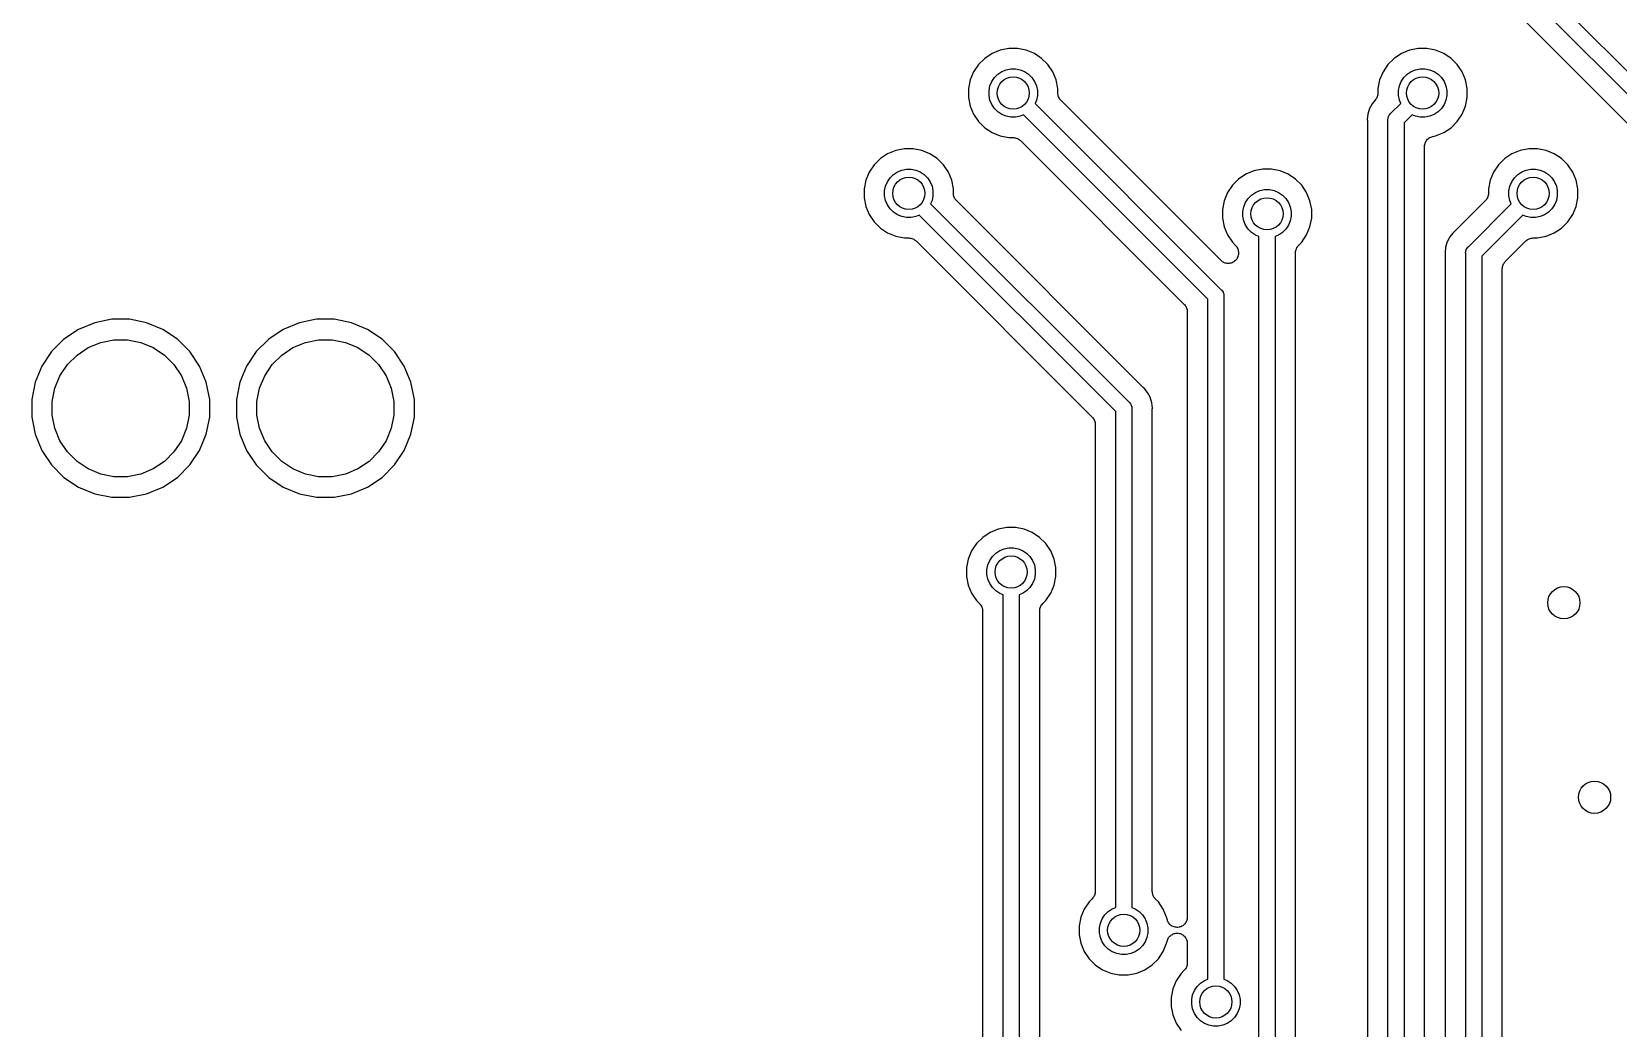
# Model space of a CAD drawing. Extents: x 49 to 143, y -149 to -38.
# Drawn here: x 70.02 to 89.7, y -91.51 to -79.15 of the extents above; entities that cross this region are included whole.
import ezdxf

# ---------------------------------------------------------------- set-up
doc = ezdxf.new("R2010")
doc.units = 0
doc.layers.add('BLACK', color=7, linetype='CONTINUOUS')

msp = doc.modelspace()

# ---------------------------------------------------------------- linework, layer by layer
at = {"layer": 'BLACK', "linetype": 'CONTINUOUS'}
for p, q in [((90.2508, -80.3593), (88.2236, -78.332)), ((88.3392, -78.1648), (90.4181, -80.2437)), ((88.1556, -78.6232), (89.9596, -80.4273)), ((81.8412, -79.4781), (81.7641, -79.5552)), ((81.932, -79.4175), (81.8412, -79.4781)), ((82.0328, -79.3757), (81.932, -79.4175)), ((82.1398, -79.3544), (82.0328, -79.3757)), ((82.249, -79.3544), (82.1398, -79.3544)), ((82.356, -79.3757), (82.249, -79.3544)), ((82.4568, -79.4175), (82.356, -79.3757)), ((82.5476, -79.4781), (82.4568, -79.4175)), ((82.6247, -79.5552), (82.5476, -79.4781)), ((86.9212, -79.4781), (86.8441, -79.5552)), ((87.012, -79.4175), (86.9212, -79.4781)), ((87.1128, -79.3757), (87.012, -79.4175)), ((87.2198, -79.3544), (87.1128, -79.3757)), ((87.329, -79.3544), (87.2198, -79.3544)), ((87.436, -79.3757), (87.329, -79.3544)), ((87.5368, -79.4175), (87.436, -79.3757)), ((87.6276, -79.4781), (87.5368, -79.4175)), ((87.7047, -79.5552), (87.6276, -79.4781)), ((81.7035, -79.646), (81.6617, -79.7468)), ((81.7641, -79.5552), (81.7035, -79.646)), ((81.9285, -79.7663), (81.9614, -79.7172)), ((81.9614, -79.7172), (82.0032, -79.6754)), ((82.0032, -79.6754), (82.0523, -79.6425)), ((82.0523, -79.6425), (82.1069, -79.6199)), ((82.1069, -79.6199), (82.1649, -79.6084)), ((82.1649, -79.6084), (82.2239, -79.6084)), ((82.2239, -79.6084), (82.2819, -79.6199)), ((82.2819, -79.6199), (82.3365, -79.6425)), ((82.3365, -79.6425), (82.3856, -79.6754)), ((82.3856, -79.6754), (82.4274, -79.7172)), ((82.4274, -79.7172), (82.4603, -79.7663)), ((82.6853, -79.646), (82.6247, -79.5552)), ((82.7271, -79.7468), (82.6853, -79.646)), ((86.7835, -79.646), (86.7417, -79.7468)), ((86.8441, -79.5552), (86.7835, -79.646)), ((87.0085, -79.7663), (87.0414, -79.7172)), ((87.0414, -79.7172), (87.0832, -79.6754)), ((87.0832, -79.6754), (87.1323, -79.6425)), ((87.1323, -79.6425), (87.1869, -79.6199)), ((87.1869, -79.6199), (87.2449, -79.6084)), ((87.2449, -79.6084), (87.3039, -79.6084)), ((87.3039, -79.6084), (87.3619, -79.6199)), ((87.3619, -79.6199), (87.4165, -79.6425)), ((87.4165, -79.6425), (87.4656, -79.6754)), ((87.4656, -79.6754), (87.5074, -79.7172)), ((87.5074, -79.7172), (87.5403, -79.7663)), ((87.7653, -79.646), (87.7047, -79.5552)), ((87.8071, -79.7468), (87.7653, -79.646)), ((81.6617, -79.7468), (81.6404, -79.8538)), ((81.6404, -79.8538), (81.6404, -79.963)), ((81.8944, -79.8789), (81.9059, -79.8209)), ((81.8944, -79.9379), (81.8944, -79.8789)), ((81.9059, -79.8209), (81.9285, -79.7663)), ((82.4603, -79.7663), (82.4829, -79.8209)), ((82.4829, -79.8209), (82.4944, -79.8789)), ((82.4944, -79.8789), (82.4944, -79.9379)), ((82.7484, -79.8538), (82.7271, -79.7468)), ((82.7484, -79.9092), (82.7484, -79.8538)), ((82.7495, -79.9208), (82.7484, -79.9092)), ((82.7506, -79.9325), (82.7495, -79.9208)), ((86.7198, -79.9206), (86.7184, -79.9274)), ((86.7204, -79.9096), (86.7198, -79.9151)), ((86.7198, -79.9151), (86.7198, -79.9206)), ((86.7417, -79.7468), (86.7204, -79.8538)), ((86.7204, -79.8538), (86.7204, -79.9078)), ((86.7204, -79.9078), (86.7204, -79.9096)), ((86.9744, -79.8789), (86.9859, -79.8209)), ((86.9744, -79.9379), (86.9744, -79.8789)), ((86.9859, -79.8209), (87.0085, -79.7663)), ((87.5403, -79.7663), (87.5629, -79.8209)), ((87.5629, -79.8209), (87.5744, -79.8789)), ((87.5744, -79.8789), (87.5744, -79.9379)), ((87.8284, -79.8538), (87.8071, -79.7468)), ((87.8284, -79.963), (87.8284, -79.8538)), ((81.6404, -79.963), (81.6617, -80.07)), ((81.6617, -80.07), (81.7035, -80.1708)), ((81.9059, -79.9959), (81.8944, -79.9379)), ((81.9285, -80.0505), (81.9059, -79.9959)), ((81.9614, -80.0996), (81.9285, -80.0505)), ((82.0032, -80.1414), (81.9614, -80.0996)), ((82.4829, -79.9959), (82.4654, -80.038)), ((82.4654, -80.038), (84.7762, -82.3488)), ((82.4944, -79.9379), (82.4829, -79.9959)), ((82.7508, -79.9332), (82.7506, -79.9325)), ((82.7508, -79.9338), (82.7508, -79.9332)), ((82.7542, -79.945), (82.7508, -79.9338)), ((82.7575, -79.9563), (82.7542, -79.945)), ((82.7578, -79.9569), (82.7575, -79.9563)), ((82.758, -79.9576), (82.7578, -79.9569)), ((82.7635, -79.9679), (82.758, -79.9576)), ((82.7689, -79.9783), (82.7635, -79.9679)), ((82.7693, -79.9789), (82.7689, -79.9783)), ((82.7696, -79.9794), (82.7693, -79.9789)), ((82.777, -79.9885), (82.7696, -79.9794)), ((82.7844, -79.9977), (82.777, -79.9885)), ((82.7853, -79.9986), (82.7844, -79.9977)), ((82.7853, -79.9987), (82.7853, -79.9986)), ((82.7856, -79.999), (82.7853, -79.9987)), ((82.7853, -79.9987), (82.7853, -79.9987)), ((84.7732, -81.9866), (82.7856, -79.999)), ((86.6156, -80.1025), (86.5953, -80.1692)), ((86.6484, -80.041), (86.6156, -80.1025)), ((86.6798, -80.0028), (86.6484, -80.041)), ((86.6916, -79.9884), (86.6798, -80.0028)), ((86.6798, -80.0028), (86.6798, -80.0028)), ((86.6946, -79.9838), (86.6916, -79.9884)), ((86.6982, -79.9796), (86.6946, -79.9838)), ((86.7015, -79.9735), (86.6982, -79.9796)), ((86.7054, -79.9678), (86.7015, -79.9735)), ((86.7075, -79.9627), (86.7054, -79.9678)), ((86.7101, -79.9579), (86.7075, -79.9627)), ((86.7122, -79.9513), (86.7101, -79.9579)), ((86.7149, -79.9449), (86.7122, -79.9513)), ((86.716, -79.9395), (86.7149, -79.9449)), ((86.7176, -79.9343), (86.716, -79.9395)), ((86.7184, -79.9274), (86.7176, -79.9343)), ((86.877, -80.1644), (87.0034, -80.038)), ((86.9859, -79.9959), (86.9744, -79.9379)), ((87.0034, -80.038), (86.9859, -79.9959)), ((87.5074, -80.0996), (87.4656, -80.1414)), ((87.5403, -80.0505), (87.5074, -80.0996)), ((87.5629, -79.9959), (87.5403, -80.0505)), ((87.5744, -79.9379), (87.5629, -79.9959)), ((87.7653, -80.1708), (87.8071, -80.07)), ((87.8071, -80.07), (87.8284, -79.963)), ((81.7035, -80.1708), (81.7641, -80.2616)), ((81.7641, -80.2616), (81.8412, -80.3387)), ((82.0523, -80.1743), (82.0032, -80.1414)), ((82.1069, -80.1969), (82.0523, -80.1743)), ((82.1649, -80.2084), (82.1069, -80.1969)), ((82.2239, -80.2084), (82.1649, -80.2084)), ((82.2819, -80.1969), (82.2239, -80.2084)), ((82.324, -80.1794), (82.2819, -80.1969)), ((84.609, -82.4644), (82.324, -80.1794)), ((86.5953, -80.1692), (86.5885, -80.2386)), ((86.5885, -80.2386), (86.5896, -80.2498)), ((86.5896, -80.2498), (86.5897, -80.2516)), ((86.5897, -80.2516), (86.5897, -80.2569)), ((86.5897, -80.2569), (86.5902, -80.2622)), ((86.5902, -80.2622), (86.5902, -93.0661)), ((86.8437, -80.2386), (86.8456, -80.219)), ((86.8442, -80.2435), (86.8437, -80.2386)), ((86.8442, -93.2649), (86.8442, -80.2435)), ((86.8456, -80.219), (86.8514, -80.2002)), ((86.8514, -80.2002), (86.8606, -80.1828)), ((86.8606, -80.1828), (86.8638, -80.1789)), ((86.8638, -80.1789), (86.8731, -80.1676)), ((86.8731, -80.1676), (86.877, -80.1644)), ((87.1448, -80.1794), (87.0442, -80.28)), ((87.0442, -80.28), (87.0442, -93.2649)), ((87.1869, -80.1969), (87.1448, -80.1794)), ((87.2449, -80.2084), (87.1869, -80.1969)), ((87.3039, -80.2084), (87.2449, -80.2084)), ((87.3619, -80.1969), (87.3039, -80.2084)), ((87.4165, -80.1743), (87.3619, -80.1969)), ((87.4656, -80.1414), (87.4165, -80.1743)), ((87.6276, -80.3387), (87.7047, -80.2616)), ((87.7047, -80.2616), (87.7653, -80.1708)), ((81.8412, -80.3387), (81.932, -80.3993)), ((81.932, -80.3993), (82.0328, -80.4411)), ((82.0328, -80.4411), (82.1398, -80.4624)), ((82.1398, -80.4624), (82.1952, -80.4624)), ((82.1952, -80.4624), (82.1956, -80.4624)), ((82.1956, -80.4624), (82.1956, -80.4624)), ((82.1956, -80.4624), (82.1956, -80.4624)), ((82.1956, -80.4624), (82.1969, -80.4624)), ((82.1969, -80.4624), (82.2086, -80.4637)), ((82.2086, -80.4637), (82.2203, -80.4649)), ((82.2203, -80.4649), (82.2209, -80.4651)), ((82.2209, -80.4651), (82.2216, -80.4652)), ((82.2216, -80.4652), (82.2328, -80.4687)), ((82.2328, -80.4687), (82.244, -80.4722)), ((82.244, -80.4722), (82.2446, -80.4725)), ((82.2446, -80.4725), (82.2452, -80.4727)), ((82.2452, -80.4727), (82.2555, -80.4783)), ((82.2555, -80.4783), (82.2658, -80.4839)), ((82.2658, -80.4839), (82.2663, -80.4843)), ((82.2663, -80.4843), (82.2669, -80.4846)), ((82.2669, -80.4846), (82.2759, -80.4921)), ((82.2759, -80.4921), (82.285, -80.4996)), ((82.285, -80.4996), (84.3178, -82.5324)), ((87.3085, -80.5227), (87.3142, -80.5123)), ((87.3142, -80.5123), (87.3198, -80.5018)), ((87.3198, -80.5018), (87.3202, -80.5014)), ((87.3202, -80.5014), (87.3204, -80.501)), ((87.3204, -80.501), (87.328, -80.4919)), ((87.328, -80.4919), (87.3356, -80.4827)), ((87.3356, -80.4827), (87.336, -80.4824)), ((87.336, -80.4824), (87.3363, -80.482)), ((87.3363, -80.482), (87.3456, -80.4745)), ((87.3456, -80.4745), (87.3548, -80.467)), ((87.3548, -80.467), (87.3553, -80.4668)), ((87.3553, -80.4668), (87.3557, -80.4665)), ((87.3557, -80.4665), (87.3662, -80.4609)), ((87.3662, -80.4609), (87.3767, -80.4554)), ((87.3767, -80.4554), (87.3772, -80.4552)), ((87.3772, -80.4552), (87.3776, -80.455)), ((87.3776, -80.455), (87.389, -80.4516)), ((87.389, -80.4516), (87.4004, -80.4482)), ((87.4004, -80.4482), (87.436, -80.4411)), ((87.436, -80.4411), (87.5368, -80.3993)), ((87.5368, -80.3993), (87.6276, -80.3387)), ((80.6366, -80.6621), (80.5458, -80.7227)), ((80.7374, -80.6203), (80.6366, -80.6621)), ((80.8444, -80.599), (80.7374, -80.6203)), ((80.9536, -80.599), (80.8444, -80.599)), ((81.0606, -80.6203), (80.9536, -80.599)), ((81.1614, -80.6621), (81.0606, -80.6203)), ((81.2522, -80.7227), (81.1614, -80.6621)), ((87.2982, -80.571), (87.2995, -80.5592)), ((87.2982, -80.5719), (87.2982, -80.571)), ((87.2982, -80.572), (87.2982, -80.5719)), ((87.2982, -80.5727), (87.2982, -80.572)), ((87.2982, -80.572), (87.2982, -80.572)), ((87.2982, -93.0661), (87.2982, -80.5727)), ((87.2995, -80.5592), (87.3008, -80.5473)), ((87.3008, -80.5473), (87.3009, -80.5468)), ((87.3009, -80.5468), (87.301, -80.5463)), ((87.301, -80.5463), (87.3046, -80.535)), ((87.3046, -80.535), (87.3081, -80.5236)), ((87.3081, -80.5236), (87.3083, -80.5232)), ((87.3083, -80.5232), (87.3085, -80.5227)), ((88.3836, -80.6621), (88.2928, -80.7227)), ((88.4844, -80.6203), (88.3836, -80.6621)), ((88.5914, -80.599), (88.4844, -80.6203)), ((88.7006, -80.599), (88.5914, -80.599)), ((88.8076, -80.6203), (88.7006, -80.599)), ((88.9084, -80.6621), (88.8076, -80.6203)), ((88.9992, -80.7227), (88.9084, -80.6621)), ((80.4081, -80.8906), (80.3663, -80.9914)), ((80.4687, -80.7998), (80.4081, -80.8906)), ((80.5458, -80.7227), (80.4687, -80.7998)), ((80.7078, -80.92), (80.7569, -80.8871)), ((80.7569, -80.8871), (80.8115, -80.8645)), ((80.8115, -80.8645), (80.8695, -80.853)), ((80.8695, -80.853), (80.9285, -80.853)), ((80.9285, -80.853), (80.9865, -80.8645)), ((80.9865, -80.8645), (81.0411, -80.8871)), ((81.0411, -80.8871), (81.0902, -80.92)), ((81.3293, -80.7998), (81.2522, -80.7227)), ((81.3899, -80.8906), (81.3293, -80.7998)), ((81.4317, -80.9914), (81.3899, -80.8906)), ((85.1824, -80.8743), (85.0816, -80.9161)), ((85.2894, -80.853), (85.1824, -80.8743)), ((85.3986, -80.853), (85.2894, -80.853)), ((85.5056, -80.8743), (85.3986, -80.853)), ((85.6064, -80.9161), (85.5056, -80.8743)), ((88.1551, -80.8906), (88.1133, -80.9914)), ((88.2157, -80.7998), (88.1551, -80.8906)), ((88.2928, -80.7227), (88.2157, -80.7998)), ((88.4548, -80.92), (88.5039, -80.8871)), ((88.5039, -80.8871), (88.5585, -80.8645)), ((88.5585, -80.8645), (88.6165, -80.853)), ((88.6165, -80.853), (88.6755, -80.853)), ((88.6755, -80.853), (88.7335, -80.8645)), ((88.7335, -80.8645), (88.7881, -80.8871)), ((88.7881, -80.8871), (88.8372, -80.92)), ((89.0763, -80.7998), (88.9992, -80.7227)), ((89.1369, -80.8906), (89.0763, -80.7998)), ((89.1787, -80.9914), (89.1369, -80.8906)), ((80.3663, -80.9914), (80.345, -81.0984)), ((80.345, -81.0984), (80.345, -81.2076)), ((80.599, -81.1235), (80.6105, -81.0655)), ((80.6105, -81.0655), (80.6331, -81.0109)), ((80.6331, -81.0109), (80.666, -80.9618)), ((80.666, -80.9618), (80.7078, -80.92)), ((81.0902, -80.92), (81.132, -80.9618)), ((81.132, -80.9618), (81.1649, -81.0109)), ((81.1649, -81.0109), (81.1875, -81.0655)), ((81.1875, -81.0655), (81.199, -81.1235)), ((81.453, -81.0984), (81.4317, -80.9914)), ((81.453, -81.1538), (81.453, -81.0984)), ((84.9137, -81.0538), (84.8531, -81.1446)), ((84.9908, -80.9767), (84.9137, -81.0538)), ((85.0816, -80.9161), (84.9908, -80.9767)), ((85.2565, -81.1185), (85.3145, -81.107)), ((85.3145, -81.107), (85.3735, -81.107)), ((85.3735, -81.107), (85.4315, -81.1185)), ((85.6972, -80.9767), (85.6064, -80.9161)), ((85.7743, -81.0538), (85.6972, -80.9767)), ((85.8349, -81.1446), (85.7743, -81.0538)), ((88.1133, -80.9914), (88.092, -81.0984)), ((88.092, -81.0984), (88.092, -81.1538)), ((88.346, -81.1235), (88.3575, -81.0655)), ((88.3575, -81.0655), (88.3801, -81.0109)), ((88.3801, -81.0109), (88.413, -80.9618)), ((88.413, -80.9618), (88.4548, -80.92)), ((88.8372, -80.92), (88.879, -80.9618)), ((88.879, -80.9618), (88.9119, -81.0109)), ((88.9119, -81.0109), (88.9345, -81.0655)), ((88.9345, -81.0655), (88.946, -81.1235)), ((89.2, -81.0984), (89.1787, -80.9914)), ((89.2, -81.2076), (89.2, -81.0984)), ((80.345, -81.2076), (80.3663, -81.3146)), ((80.599, -81.1825), (80.599, -81.1235)), ((80.6105, -81.2405), (80.599, -81.1825)), ((80.6331, -81.2951), (80.6105, -81.2405)), ((80.666, -81.3442), (80.6331, -81.2951)), ((81.1875, -81.2405), (81.17, -81.2826)), ((81.17, -81.2826), (83.6332, -83.7458)), ((81.199, -81.1825), (81.1875, -81.2405)), ((81.199, -81.1235), (81.199, -81.1825)), ((81.4541, -81.1654), (81.453, -81.1538)), ((81.4552, -81.1771), (81.4541, -81.1654)), ((81.4554, -81.1778), (81.4552, -81.1771)), ((81.4554, -81.1784), (81.4554, -81.1778)), ((81.4588, -81.1896), (81.4554, -81.1784)), ((81.4621, -81.2009), (81.4588, -81.1896)), ((81.4624, -81.2015), (81.4621, -81.2009)), ((81.4626, -81.2022), (81.4624, -81.2015)), ((81.4681, -81.2125), (81.4626, -81.2022)), ((81.4735, -81.2229), (81.4681, -81.2125)), ((81.4739, -81.2235), (81.4735, -81.2229)), ((81.4742, -81.224), (81.4739, -81.2235)), ((81.4816, -81.2331), (81.4742, -81.224)), ((81.489, -81.2423), (81.4816, -81.2331)), ((81.4899, -81.2432), (81.489, -81.2423)), ((81.4899, -81.2433), (81.4899, -81.2432)), ((81.4902, -81.2436), (81.4899, -81.2433)), ((81.4899, -81.2433), (81.4899, -81.2433)), ((83.7996, -83.553), (81.4902, -81.2436)), ((84.8113, -81.2454), (84.79, -81.3524)), ((84.8531, -81.1446), (84.8113, -81.2454)), ((85.0555, -81.3195), (85.0781, -81.2649)), ((85.0781, -81.2649), (85.111, -81.2158)), ((85.111, -81.2158), (85.1528, -81.174)), ((85.1528, -81.174), (85.2019, -81.1411)), ((85.2019, -81.1411), (85.2565, -81.1185)), ((85.4315, -81.1185), (85.4861, -81.1411)), ((85.4861, -81.1411), (85.5352, -81.174)), ((85.5352, -81.174), (85.577, -81.2158)), ((85.577, -81.2158), (85.6099, -81.2649)), ((85.6099, -81.2649), (85.6325, -81.3195)), ((85.8767, -81.2454), (85.8349, -81.1446)), ((85.898, -81.3524), (85.8767, -81.2454)), ((88.0548, -81.2436), (87.6756, -81.6228)), ((87.842, -81.8156), (88.375, -81.2826)), ((88.0622, -81.2345), (88.0548, -81.2436)), ((88.0698, -81.2255), (88.0622, -81.2345)), ((88.0701, -81.2249), (88.0698, -81.2255)), ((88.0705, -81.2244), (88.0701, -81.2249)), ((88.0761, -81.2141), (88.0705, -81.2244)), ((88.0817, -81.2038), (88.0761, -81.2141)), ((88.0819, -81.2032), (88.0817, -81.2038)), ((88.0822, -81.2026), (88.0819, -81.2032)), ((88.0857, -81.1914), (88.0822, -81.2026)), ((88.0892, -81.1802), (88.0857, -81.1914)), ((88.0893, -81.1795), (88.0892, -81.1802)), ((88.0895, -81.1789), (88.0893, -81.1795)), ((88.0907, -81.1673), (88.0895, -81.1789)), ((88.092, -81.1555), (88.0907, -81.1673)), ((88.092, -81.1538), (88.092, -81.1542)), ((88.092, -81.1542), (88.092, -81.1542)), ((88.092, -81.1542), (88.092, -81.1542)), ((88.092, -81.1542), (88.092, -81.1555)), ((88.346, -81.1825), (88.346, -81.1235)), ((88.3575, -81.2405), (88.346, -81.1825)), ((88.375, -81.2826), (88.3575, -81.2405)), ((88.9119, -81.2951), (88.879, -81.3442)), ((88.9345, -81.2405), (88.9119, -81.2951)), ((88.946, -81.1825), (88.9345, -81.2405)), ((88.946, -81.1235), (88.946, -81.1825)), ((89.1787, -81.3146), (89.2, -81.2076)), ((80.3663, -81.3146), (80.4081, -81.4154)), ((80.4081, -81.4154), (80.4687, -81.5062)), ((80.7078, -81.386), (80.666, -81.3442)), ((80.7569, -81.4189), (80.7078, -81.386)), ((80.8115, -81.4415), (80.7569, -81.4189)), ((80.8695, -81.453), (80.8115, -81.4415)), ((80.9285, -81.453), (80.8695, -81.453)), ((80.9865, -81.4415), (80.9285, -81.453)), ((81.0286, -81.424), (80.9865, -81.4415)), ((83.466, -83.8614), (81.0286, -81.424)), ((84.79, -81.3524), (84.79, -81.4616)), ((84.79, -81.4616), (84.8113, -81.5686)), ((85.044, -81.3775), (85.0555, -81.3195)), ((85.044, -81.4365), (85.044, -81.3775)), ((85.0555, -81.4945), (85.044, -81.4365)), ((85.0781, -81.5491), (85.0555, -81.4945)), ((85.6325, -81.4945), (85.6099, -81.5491)), ((85.6325, -81.3195), (85.644, -81.3775)), ((85.644, -81.4365), (85.6325, -81.4945)), ((85.644, -81.3775), (85.644, -81.4365)), ((85.8767, -81.5686), (85.898, -81.4616)), ((85.898, -81.4616), (85.898, -81.3524)), ((88.5164, -81.424), (88.0092, -81.9312)), ((88.5585, -81.4415), (88.5164, -81.424)), ((88.6165, -81.453), (88.5585, -81.4415)), ((88.6755, -81.453), (88.6165, -81.453)), ((88.7335, -81.4415), (88.6755, -81.453)), ((88.7881, -81.4189), (88.7335, -81.4415)), ((88.8372, -81.386), (88.7881, -81.4189)), ((88.879, -81.3442), (88.8372, -81.386)), ((89.0763, -81.5062), (89.1369, -81.4154)), ((89.1369, -81.4154), (89.1787, -81.3146)), ((80.4687, -81.5062), (80.5458, -81.5833)), ((80.5458, -81.5833), (80.6366, -81.6439)), ((80.6366, -81.6439), (80.7374, -81.6857)), ((80.7374, -81.6857), (80.8444, -81.707)), ((84.8113, -81.5686), (84.8531, -81.6694)), ((84.8531, -81.6694), (84.9137, -81.7602)), ((85.111, -81.5982), (85.0781, -81.5491)), ((85.1528, -81.64), (85.111, -81.5982)), ((85.2019, -81.6729), (85.1528, -81.64)), ((85.244, -81.6903), (85.2019, -81.6729)), ((85.244, -94.5857), (85.244, -81.6903)), ((85.4861, -81.6729), (85.444, -81.6903)), ((85.444, -81.6903), (85.444, -94.5857)), ((85.5352, -81.64), (85.4861, -81.6729)), ((85.577, -81.5982), (85.5352, -81.64)), ((85.6099, -81.5491), (85.577, -81.5982)), ((85.7743, -81.7602), (85.8349, -81.6694)), ((85.8349, -81.6694), (85.8767, -81.5686)), ((87.6134, -81.6922), (87.5806, -81.7537)), ((87.6505, -81.647), (87.6134, -81.6922)), ((87.6577, -81.6383), (87.6505, -81.647)), ((87.6505, -81.647), (87.6505, -81.647)), ((87.6664, -81.6311), (87.6577, -81.6383)), ((87.6701, -81.6274), (87.6664, -81.6311)), ((87.6743, -81.624), (87.6701, -81.6274)), ((87.6756, -81.6228), (87.6743, -81.624)), ((88.7006, -81.707), (88.8076, -81.6857)), ((88.8076, -81.6857), (88.9084, -81.6439)), ((88.9084, -81.6439), (88.9992, -81.5833)), ((88.9992, -81.5833), (89.0763, -81.5062)), ((80.8444, -81.707), (80.8998, -81.707)), ((80.8998, -81.707), (80.9002, -81.707)), ((80.9002, -81.707), (80.9002, -81.707)), ((80.9002, -81.707), (80.9002, -81.707)), ((80.9002, -81.707), (80.9015, -81.707)), ((80.9015, -81.707), (80.9132, -81.7083)), ((80.9132, -81.7083), (80.9249, -81.7095)), ((80.9249, -81.7095), (80.9255, -81.7097)), ((80.9255, -81.7097), (80.9262, -81.7098)), ((80.9262, -81.7098), (80.9374, -81.7133)), ((80.9374, -81.7133), (80.9486, -81.7168)), ((80.9486, -81.7168), (80.9492, -81.7171)), ((80.9492, -81.7171), (80.9498, -81.7173)), ((80.9498, -81.7173), (80.9601, -81.7229)), ((80.9601, -81.7229), (80.9704, -81.7285)), ((80.9704, -81.7285), (80.9709, -81.7289)), ((80.9709, -81.7289), (80.9715, -81.7292)), ((80.9715, -81.7292), (80.9805, -81.7367)), ((80.9805, -81.7367), (80.9896, -81.7442)), ((80.9896, -81.7442), (83.1748, -83.9294)), ((84.9137, -81.7602), (84.9528, -81.7993)), ((84.9528, -81.7993), (84.9531, -81.7996)), ((84.9531, -81.7996), (84.9531, -81.7996)), ((84.9531, -81.7996), (84.9531, -81.7996)), ((84.9531, -81.7996), (84.954, -81.8005)), ((84.954, -81.8005), (84.9614, -81.8097)), ((84.9614, -81.8097), (84.9688, -81.8188)), ((84.9688, -81.8188), (84.9691, -81.8194)), ((84.9691, -81.8194), (84.9695, -81.8199)), ((84.9695, -81.8199), (84.9749, -81.8303)), ((84.9749, -81.8303), (84.9804, -81.8407)), ((84.9804, -81.8407), (84.9806, -81.8413)), ((84.9806, -81.8413), (84.9809, -81.8419)), ((84.9809, -81.8419), (84.9842, -81.8532)), ((84.9842, -81.8532), (84.9876, -81.8644)), ((84.9876, -81.8644), (84.9876, -81.8651)), ((84.9876, -81.8651), (84.9878, -81.8657)), ((84.9878, -81.8657), (84.9889, -81.8774)), ((84.9889, -81.8774), (84.99, -81.8891)), ((84.99, -81.8891), (84.99, -81.8968)), ((85.698, -81.8873), (85.6993, -81.8756)), ((85.698, -81.8886), (85.698, -81.8873)), ((85.698, -81.8887), (85.698, -81.8886)), ((85.698, -81.8886), (85.698, -81.8886)), ((85.698, -81.8891), (85.698, -81.8887)), ((85.698, -93.4811), (85.698, -81.8891)), ((85.6993, -81.8756), (85.7005, -81.864)), ((85.7005, -81.864), (85.7007, -81.8633)), ((85.7007, -81.8633), (85.7008, -81.8627)), ((85.7008, -81.8627), (85.7043, -81.8515)), ((85.7043, -81.8515), (85.7078, -81.8403)), ((85.7078, -81.8403), (85.7081, -81.8397)), ((85.7081, -81.8397), (85.7083, -81.839)), ((85.7083, -81.839), (85.7139, -81.8287)), ((85.7139, -81.8287), (85.7195, -81.8184)), ((85.7195, -81.8184), (85.7199, -81.8179)), ((85.7199, -81.8179), (85.7202, -81.8173)), ((85.7202, -81.8173), (85.7277, -81.8084)), ((85.7277, -81.8084), (85.7352, -81.7993)), ((85.7352, -81.7993), (85.7743, -81.7602)), ((87.5603, -81.8204), (87.5535, -81.8898)), ((87.5535, -81.8898), (87.5546, -81.901)), ((87.5806, -81.7537), (87.5603, -81.8204)), ((87.8087, -81.8898), (87.8106, -81.8702)), ((87.8092, -81.8947), (87.8087, -81.8898)), ((87.8092, -94.8649), (87.8092, -81.8947)), ((87.8106, -81.8702), (87.8164, -81.8513)), ((87.8164, -81.8513), (87.8257, -81.834)), ((87.8257, -81.834), (87.835, -81.8226)), ((87.835, -81.8226), (87.8381, -81.8187)), ((87.8381, -81.8187), (87.842, -81.8156)), ((88.3004, -81.9992), (88.5554, -81.7442)), ((88.5554, -81.7442), (88.5557, -81.7439)), ((88.5557, -81.7439), (88.5557, -81.7439)), ((88.5557, -81.7439), (88.5558, -81.7439)), ((88.5558, -81.7439), (88.5567, -81.743)), ((88.5567, -81.743), (88.5659, -81.7356)), ((88.5659, -81.7356), (88.575, -81.7282)), ((88.575, -81.7282), (88.5755, -81.7279)), ((88.5755, -81.7279), (88.5761, -81.7275)), ((88.5761, -81.7275), (88.5865, -81.7221)), ((88.5865, -81.7221), (88.5968, -81.7166)), ((88.5968, -81.7166), (88.5975, -81.7164)), ((88.5975, -81.7164), (88.5981, -81.7161)), ((88.5981, -81.7161), (88.6093, -81.7128)), ((88.6093, -81.7128), (88.6206, -81.7094)), ((88.6206, -81.7094), (88.6212, -81.7094)), ((88.6212, -81.7094), (88.6219, -81.7092)), ((88.6219, -81.7092), (88.6335, -81.7081)), ((88.6335, -81.7081), (88.6452, -81.707)), ((88.6452, -81.707), (88.7006, -81.707)), ((84.7826, -81.9943), (84.7732, -81.9866)), ((84.792, -82.0021), (84.7826, -81.9943)), ((84.7922, -82.0022), (84.792, -82.0021)), ((84.7924, -82.0023), (84.7922, -82.0022)), ((84.803, -82.008), (84.7924, -82.0023)), ((84.8138, -82.0138), (84.803, -82.008)), ((84.814, -82.0139), (84.8138, -82.0138)), ((84.8142, -82.014), (84.814, -82.0139)), ((84.8259, -82.0176), (84.8142, -82.014)), ((84.8375, -82.0212), (84.8259, -82.0176)), ((84.8377, -82.0212), (84.8375, -82.0212)), ((84.8379, -82.0213), (84.8377, -82.0212)), ((84.85, -82.0225), (84.8379, -82.0213)), ((84.8621, -82.0238), (84.85, -82.0225)), ((84.8623, -82.0237), (84.8621, -82.0238)), ((84.8626, -82.0238), (84.8623, -82.0237)), ((84.8748, -82.0226), (84.8626, -82.0238)), ((84.8868, -82.0215), (84.8748, -82.0226)), ((84.887, -82.0215), (84.8868, -82.0215)), ((84.8872, -82.0214), (84.887, -82.0215)), ((84.8992, -82.0179), (84.8872, -82.0214)), ((84.9106, -82.0145), (84.8992, -82.0179)), ((84.9108, -82.0144), (84.9106, -82.0145)), ((84.911, -82.0144), (84.9108, -82.0144)), ((84.9219, -82.0086), (84.911, -82.0144)), ((84.9325, -82.003), (84.9219, -82.0086)), ((84.9327, -82.0029), (84.9325, -82.003)), ((84.9329, -82.0028), (84.9327, -82.0029)), ((84.9424, -81.9951), (84.9329, -82.0028)), ((84.9519, -81.9875), (84.9424, -81.9951)), ((84.952, -81.9873), (84.9519, -81.9875)), ((84.9522, -81.9872), (84.952, -81.9873)), ((84.96, -81.9778), (84.9522, -81.9872)), ((84.9678, -81.9685), (84.96, -81.9778)), ((84.9679, -81.9683), (84.9678, -81.9685)), ((84.968, -81.9682), (84.9679, -81.9683)), ((84.9739, -81.9574), (84.968, -81.9682)), ((84.9797, -81.9468), (84.9739, -81.9574)), ((84.9798, -81.9466), (84.9797, -81.9468)), ((84.9799, -81.9464), (84.9798, -81.9466)), ((84.9836, -81.9347), (84.9799, -81.9464)), ((84.9872, -81.9232), (84.9836, -81.9347)), ((84.9873, -81.923), (84.9872, -81.9232)), ((84.9886, -81.9106), (84.9873, -81.9227)), ((84.9873, -81.9227), (84.9873, -81.923)), ((84.99, -81.8985), (84.9886, -81.9106)), ((84.99, -81.8968), (84.99, -81.8981)), ((84.99, -81.8981), (84.99, -81.8981)), ((84.99, -81.8981), (84.99, -81.8981)), ((84.99, -81.8981), (84.99, -81.8985)), ((87.5546, -81.901), (87.5548, -81.9028)), ((87.5548, -81.9028), (87.5547, -81.9081)), ((87.5547, -81.9081), (87.5552, -81.9134)), ((87.5552, -81.9134), (87.5552, -93.0691)), ((88.0092, -81.9312), (88.0092, -94.8649)), ((88.2632, -82.0873), (88.2645, -82.0756)), ((88.2632, -82.0886), (88.2632, -82.0873)), ((88.2632, -82.089), (88.2632, -82.0886)), ((88.2632, -82.0886), (88.2632, -82.0886)), ((88.2632, -82.0886), (88.2632, -82.0886)), ((88.2632, -94.6661), (88.2632, -82.089)), ((88.2645, -82.0756), (88.2657, -82.0639)), ((88.2657, -82.0639), (88.2659, -82.0633)), ((88.2659, -82.0633), (88.266, -82.0626)), ((88.266, -82.0626), (88.2695, -82.0514)), ((88.2695, -82.0514), (88.273, -82.0402)), ((88.273, -82.0402), (88.2733, -82.0396)), ((88.2733, -82.0396), (88.2735, -82.039)), ((88.2735, -82.039), (88.2791, -82.0287)), ((88.2791, -82.0287), (88.2847, -82.0184)), ((88.2847, -82.0184), (88.2851, -82.0179)), ((88.2851, -82.0179), (88.2854, -82.0173)), ((88.2854, -82.0173), (88.2929, -82.0083)), ((88.2929, -82.0083), (88.3004, -81.9992)), ((84.609, -90.9027), (84.609, -82.4644)), ((84.7762, -82.3488), (84.7801, -82.3519)), ((84.7801, -82.3519), (84.7925, -82.3672)), ((84.7925, -82.3672), (84.7999, -82.381)), ((84.7999, -82.381), (84.8018, -82.3845)), ((84.8018, -82.3845), (84.807, -82.4016)), ((84.807, -82.4016), (84.8075, -82.4034)), ((84.8075, -82.4034), (84.809, -82.4181)), ((84.809, -82.4181), (84.809, -82.4181)), ((84.809, -82.4181), (84.8095, -82.423)), ((84.8095, -82.423), (84.809, -82.4279)), ((84.809, -82.4279), (84.809, -90.9027)), ((84.3178, -82.5324), (84.3181, -82.5327)), ((84.3181, -82.5327), (84.3181, -82.5327)), ((84.3181, -82.5327), (84.3181, -82.5328)), ((84.3181, -82.5328), (84.319, -82.5337)), ((84.319, -82.5337), (84.3264, -82.5429)), ((84.3264, -82.5429), (84.3338, -82.552)), ((84.3338, -82.552), (84.3341, -82.5525)), ((84.3341, -82.5525), (84.3345, -82.5531)), ((84.3345, -82.5531), (84.3399, -82.5635)), ((84.3399, -82.5635), (84.3454, -82.5738)), ((84.3454, -82.5738), (84.3456, -82.5745)), ((84.3456, -82.5745), (84.3459, -82.5751)), ((84.3459, -82.5751), (84.3492, -82.5863)), ((84.3492, -82.5863), (84.3526, -82.5976)), ((84.3526, -82.5976), (84.3526, -82.5982)), ((84.3526, -82.5982), (84.3528, -82.5989)), ((84.3528, -82.5989), (84.3538, -82.6105)), ((84.3538, -82.6105), (84.355, -82.6222)), ((84.355, -82.6222), (84.355, -90.1344)), ((70.5971, -82.8416), (70.4162, -82.9625)), ((70.798, -82.7584), (70.5971, -82.8416)), ((71.0113, -82.716), (70.798, -82.7584)), ((71.2287, -82.716), (71.0113, -82.716)), ((71.442, -82.7584), (71.2287, -82.716)), ((71.6429, -82.8416), (71.442, -82.7584)), ((71.8238, -82.9625), (71.6429, -82.8416)), ((73.1371, -82.8416), (72.9562, -82.9625)), ((73.338, -82.7584), (73.1371, -82.8416)), ((73.5513, -82.716), (73.338, -82.7584)), ((73.7687, -82.716), (73.5513, -82.716)), ((73.982, -82.7584), (73.7687, -82.716)), ((74.1829, -82.8416), (73.982, -82.7584)), ((74.3638, -82.9625), (74.1829, -82.8416)), ((70.4162, -82.9625), (70.2625, -83.1162)), ((70.5782, -83.1598), (70.7174, -83.0667)), ((70.7174, -83.0667), (70.8721, -83.0027)), ((70.8721, -83.0027), (71.0363, -82.97)), ((71.0363, -82.97), (71.2037, -82.97)), ((71.2037, -82.97), (71.3679, -83.0027)), ((71.3679, -83.0027), (71.5226, -83.0667)), ((71.5226, -83.0667), (71.6618, -83.1598)), ((71.9775, -83.1162), (71.8238, -82.9625)), ((72.9562, -82.9625), (72.8025, -83.1162)), ((73.1182, -83.1598), (73.2574, -83.0667)), ((73.2574, -83.0667), (73.4121, -83.0027)), ((73.4121, -83.0027), (73.5763, -82.97)), ((73.5763, -82.97), (73.7437, -82.97)), ((73.7437, -82.97), (73.9079, -83.0027)), ((73.9079, -83.0027), (74.0626, -83.0667)), ((74.0626, -83.0667), (74.2018, -83.1598)), ((74.5175, -83.1162), (74.3638, -82.9625)), ((70.2625, -83.1162), (70.1416, -83.2971)), ((70.4598, -83.2782), (70.5782, -83.1598)), ((71.6618, -83.1598), (71.7802, -83.2782)), ((72.0984, -83.2971), (71.9775, -83.1162)), ((72.8025, -83.1162), (72.6816, -83.2971)), ((72.9998, -83.2782), (73.1182, -83.1598)), ((74.2018, -83.1598), (74.3202, -83.2782)), ((74.6384, -83.2971), (74.5175, -83.1162)), ((70.1416, -83.2971), (70.0584, -83.498)), ((70.3027, -83.5721), (70.3667, -83.4174)), ((70.3667, -83.4174), (70.4598, -83.2782)), ((71.7802, -83.2782), (71.8733, -83.4174)), ((71.8733, -83.4174), (71.9373, -83.5721)), ((72.1816, -83.498), (72.0984, -83.2971)), ((72.6816, -83.2971), (72.5984, -83.498)), ((72.8427, -83.5721), (72.9067, -83.4174)), ((72.9067, -83.4174), (72.9998, -83.2782)), ((74.3202, -83.2782), (74.4133, -83.4174)), ((74.4133, -83.4174), (74.4773, -83.5721)), ((74.7216, -83.498), (74.6384, -83.2971)), ((70.0584, -83.498), (70.016, -83.7113)), ((70.27, -83.7363), (70.3027, -83.5721)), ((71.9373, -83.5721), (71.97, -83.7363)), ((72.224, -83.7113), (72.1816, -83.498)), ((72.5984, -83.498), (72.556, -83.7113)), ((72.81, -83.7363), (72.8427, -83.5721)), ((74.4773, -83.5721), (74.51, -83.7363)), ((74.764, -83.7113), (74.7216, -83.498)), ((83.8037, -83.5564), (83.7996, -83.553)), ((83.8075, -83.5602), (83.8037, -83.5564)), ((83.8088, -83.5613), (83.8075, -83.5602)), ((83.8175, -83.5685), (83.8088, -83.5613)), ((83.8618, -83.6224), (83.8175, -83.5685)), ((83.8946, -83.6839), (83.8618, -83.6224)), ((70.016, -83.7113), (70.016, -83.9287)), ((70.27, -83.9037), (70.27, -83.7363)), ((71.97, -83.7363), (71.97, -83.9037)), ((72.224, -83.9287), (72.224, -83.7113)), ((72.556, -83.7113), (72.556, -83.9287)), ((72.81, -83.9037), (72.81, -83.7363)), ((74.51, -83.7363), (74.51, -83.9037)), ((74.764, -83.9287), (74.764, -83.7113)), ((83.466, -90.0137), (83.466, -83.8614)), ((83.6332, -83.7458), (83.6371, -83.7489)), ((83.6371, -83.7489), (83.6495, -83.7642)), ((83.6495, -83.7642), (83.6551, -83.7745)), ((83.6551, -83.7745), (83.6588, -83.7815)), ((83.6588, -83.7815), (83.6646, -83.8004)), ((83.6646, -83.8004), (83.6665, -83.82)), ((83.6665, -83.82), (83.666, -83.8249)), ((83.666, -83.8249), (83.666, -90.0137)), ((83.9149, -83.7506), (83.8946, -83.6839)), ((83.9217, -83.82), (83.9149, -83.7506)), ((83.92, -83.8419), (83.9206, -83.8365)), ((83.92, -83.8436), (83.92, -83.8419)), ((83.92, -89.8149), (83.92, -83.8436)), ((83.9206, -83.8312), (83.9217, -83.82)), ((83.9206, -83.8365), (83.9206, -83.8312)), ((70.016, -83.9287), (70.0584, -84.142)), ((70.3027, -84.0679), (70.27, -83.9037)), ((71.97, -83.9037), (71.9373, -84.0679)), ((72.1816, -84.142), (72.224, -83.9287)), ((72.556, -83.9287), (72.5984, -84.142)), ((72.8427, -84.0679), (72.81, -83.9037)), ((74.51, -83.9037), (74.4773, -84.0679)), ((74.7216, -84.142), (74.764, -83.9287)), ((83.1748, -83.9294), (83.1751, -83.9297)), ((83.1751, -83.9297), (83.1751, -83.9297)), ((83.1751, -83.9297), (83.1751, -83.9298)), ((83.1751, -83.9298), (83.176, -83.9307)), ((83.176, -83.9307), (83.1834, -83.9399)), ((83.1834, -83.9399), (83.1908, -83.949)), ((83.1908, -83.949), (83.1911, -83.9495)), ((83.1911, -83.9495), (83.1915, -83.9501)), ((83.1915, -83.9501), (83.1969, -83.9605)), ((83.1969, -83.9605), (83.2024, -83.9708)), ((83.2024, -83.9708), (83.2026, -83.9715)), ((83.2026, -83.9715), (83.2029, -83.9721)), ((83.2029, -83.9721), (83.2062, -83.9833)), ((83.2062, -83.9833), (83.2096, -83.9946)), ((83.2096, -83.9946), (83.2096, -83.9952)), ((83.2096, -83.9952), (83.2098, -83.9959)), ((83.2098, -83.9959), (83.2109, -84.0075)), ((83.2109, -84.0075), (83.212, -84.0192)), ((83.212, -84.0192), (83.212, -89.8149)), ((70.0584, -84.142), (70.1416, -84.3429)), ((70.3667, -84.2226), (70.3027, -84.0679)), ((70.4598, -84.3618), (70.3667, -84.2226)), ((71.8733, -84.2226), (71.7802, -84.3618)), ((71.9373, -84.0679), (71.8733, -84.2226)), ((72.0984, -84.3429), (72.1816, -84.142)), ((72.5984, -84.142), (72.6816, -84.3429)), ((72.9067, -84.2226), (72.8427, -84.0679)), ((72.9998, -84.3618), (72.9067, -84.2226)), ((74.4133, -84.2226), (74.3202, -84.3618)), ((74.4773, -84.0679), (74.4133, -84.2226)), ((74.6384, -84.3429), (74.7216, -84.142)), ((70.1416, -84.3429), (70.2625, -84.5238)), ((70.5782, -84.4802), (70.4598, -84.3618)), ((71.7802, -84.3618), (71.6618, -84.4802)), ((71.9775, -84.5238), (72.0984, -84.3429)), ((72.6816, -84.3429), (72.8025, -84.5238)), ((73.1182, -84.4802), (72.9998, -84.3618)), ((74.3202, -84.3618), (74.2018, -84.4802)), ((74.5175, -84.5238), (74.6384, -84.3429)), ((70.2625, -84.5238), (70.4162, -84.6775)), ((70.7174, -84.5733), (70.5782, -84.4802)), ((70.8721, -84.6373), (70.7174, -84.5733)), ((71.0363, -84.67), (70.8721, -84.6373)), ((71.3679, -84.6373), (71.2037, -84.67)), ((71.5226, -84.5733), (71.3679, -84.6373)), ((71.6618, -84.4802), (71.5226, -84.5733)), ((71.8238, -84.6775), (71.9775, -84.5238)), ((72.8025, -84.5238), (72.9562, -84.6775)), ((73.2574, -84.5733), (73.1182, -84.4802)), ((73.4121, -84.6373), (73.2574, -84.5733)), ((73.5763, -84.67), (73.4121, -84.6373)), ((73.9079, -84.6373), (73.7437, -84.67)), ((74.0626, -84.5733), (73.9079, -84.6373)), ((74.2018, -84.4802), (74.0626, -84.5733)), ((74.3638, -84.6775), (74.5175, -84.5238)), ((70.4162, -84.6775), (70.5971, -84.7984)), ((70.5971, -84.7984), (70.798, -84.8816)), ((71.2037, -84.67), (71.0363, -84.67)), ((71.442, -84.8816), (71.6429, -84.7984)), ((71.6429, -84.7984), (71.8238, -84.6775)), ((72.9562, -84.6775), (73.1371, -84.7984)), ((73.1371, -84.7984), (73.338, -84.8816)), ((73.7437, -84.67), (73.5763, -84.67)), ((73.982, -84.8816), (74.1829, -84.7984)), ((74.1829, -84.7984), (74.3638, -84.6775)), ((70.798, -84.8816), (71.0113, -84.924)), ((71.0113, -84.924), (71.2287, -84.924)), ((71.2287, -84.924), (71.442, -84.8816)), ((73.338, -84.8816), (73.5513, -84.924)), ((73.5513, -84.924), (73.7687, -84.924)), ((73.7687, -84.924), (73.982, -84.8816)), ((81.8158, -85.4217), (81.7387, -85.4988)), ((81.9066, -85.3611), (81.8158, -85.4217)), ((82.0074, -85.3193), (81.9066, -85.3611)), ((82.1144, -85.298), (82.0074, -85.3193)), ((82.2236, -85.298), (82.1144, -85.298)), ((82.3306, -85.3193), (82.2236, -85.298)), ((82.4314, -85.3611), (82.3306, -85.3193)), ((82.5222, -85.4217), (82.4314, -85.3611)), ((82.5993, -85.4988), (82.5222, -85.4217)), ((81.6781, -85.5896), (81.6363, -85.6904)), ((81.7387, -85.4988), (81.6781, -85.5896)), ((81.936, -85.6608), (81.9778, -85.619)), ((81.9778, -85.619), (82.0269, -85.5861)), ((82.0269, -85.5861), (82.0815, -85.5635)), ((82.0815, -85.5635), (82.1395, -85.552)), ((82.1395, -85.552), (82.1985, -85.552)), ((82.1985, -85.552), (82.2565, -85.5635)), ((82.2565, -85.5635), (82.3111, -85.5861)), ((82.3111, -85.5861), (82.3602, -85.619)), ((82.3602, -85.619), (82.402, -85.6608)), ((82.6599, -85.5896), (82.5993, -85.4988)), ((82.7017, -85.6904), (82.6599, -85.5896)), ((81.6363, -85.6904), (81.615, -85.7974)), ((81.615, -85.7974), (81.615, -85.9066)), ((81.869, -85.8225), (81.8805, -85.7645)), ((81.869, -85.8815), (81.869, -85.8225)), ((81.8805, -85.7645), (81.9031, -85.7099)), ((81.9031, -85.7099), (81.936, -85.6608)), ((82.402, -85.6608), (82.4349, -85.7099)), ((82.4349, -85.7099), (82.4575, -85.7645)), ((82.4575, -85.7645), (82.469, -85.8225)), ((82.469, -85.8225), (82.469, -85.8815)), ((82.723, -85.7974), (82.7017, -85.6904)), ((82.723, -85.9066), (82.723, -85.7974)), ((81.615, -85.9066), (81.6363, -86.0136)), ((81.6363, -86.0136), (81.6781, -86.1144)), ((81.8805, -85.9395), (81.869, -85.8815)), ((81.9031, -85.9941), (81.8805, -85.9395)), ((81.936, -86.0432), (81.9031, -85.9941)), ((82.4349, -85.9941), (82.402, -86.0432)), ((82.4575, -85.9395), (82.4349, -85.9941)), ((82.469, -85.8815), (82.4575, -85.9395)), ((82.6599, -86.1144), (82.7017, -86.0136)), ((82.7017, -86.0136), (82.723, -85.9066)), ((81.6781, -86.1144), (81.7387, -86.2052)), ((81.7387, -86.2052), (81.7778, -86.2443)), ((81.9778, -86.085), (81.936, -86.0432)), ((82.0269, -86.1179), (81.9778, -86.085)), ((82.069, -86.1353), (82.0269, -86.1179)), ((82.069, -92.4267), (82.069, -86.1353)), ((82.3111, -86.1179), (82.269, -86.1353)), ((82.269, -86.1353), (82.269, -92.4267)), ((82.3602, -86.085), (82.3111, -86.1179)), ((82.402, -86.0432), (82.3602, -86.085)), ((82.5602, -86.2443), (82.5993, -86.2052)), ((82.5993, -86.2052), (82.6599, -86.1144)), ((81.7778, -86.2443), (81.7781, -86.2446)), ((81.7781, -86.2446), (81.7781, -86.2446)), ((81.7781, -86.2446), (81.7781, -86.2446)), ((81.7781, -86.2446), (81.779, -86.2455)), ((81.779, -86.2455), (81.7864, -86.2547)), ((81.7864, -86.2547), (81.7938, -86.2638)), ((81.7938, -86.2638), (81.7941, -86.2644)), ((81.7941, -86.2644), (81.7945, -86.2649)), ((81.7945, -86.2649), (81.7999, -86.2753)), ((81.7999, -86.2753), (81.8054, -86.2857)), ((81.8054, -86.2857), (81.8056, -86.2863)), ((81.8056, -86.2863), (81.8059, -86.2869)), ((81.8059, -86.2869), (81.8092, -86.2982)), ((81.8092, -86.2982), (81.8126, -86.3094)), ((81.8126, -86.3094), (81.8126, -86.3101)), ((81.8126, -86.3101), (81.8128, -86.3107)), ((81.8128, -86.3107), (81.8139, -86.3224)), ((81.8139, -86.3224), (81.815, -86.3341)), ((81.815, -86.3341), (81.815, -92.2279)), ((82.523, -86.3323), (82.5243, -86.3206)), ((82.523, -86.3336), (82.523, -86.3323)), ((82.523, -86.3337), (82.523, -86.3336)), ((82.523, -86.3336), (82.523, -86.3336)), ((82.523, -86.3341), (82.523, -86.3337)), ((82.523, -92.2279), (82.523, -86.3341)), ((82.5243, -86.3206), (82.5255, -86.309)), ((82.5255, -86.309), (82.5257, -86.3083)), ((82.5257, -86.3083), (82.5258, -86.3077)), ((82.5258, -86.3077), (82.5293, -86.2965)), ((82.5293, -86.2965), (82.5328, -86.2853)), ((82.5328, -86.2853), (82.5331, -86.2847)), ((82.5331, -86.2847), (82.5333, -86.284)), ((82.5333, -86.284), (82.5389, -86.2737)), ((82.5389, -86.2737), (82.5445, -86.2634)), ((82.5445, -86.2634), (82.5449, -86.2629)), ((82.5449, -86.2629), (82.5452, -86.2623)), ((82.5452, -86.2623), (82.5527, -86.2534)), ((82.5527, -86.2534), (82.5602, -86.2443)), ((83.1357, -89.9438), (83.0751, -90.0346)), ((83.1748, -89.9047), (83.1357, -89.9438)), ((83.1823, -89.8956), (83.1748, -89.9047)), ((83.1898, -89.8867), (83.1823, -89.8956)), ((83.1901, -89.8861), (83.1898, -89.8867)), ((83.1905, -89.8856), (83.1901, -89.8861)), ((83.1961, -89.8753), (83.1905, -89.8856)), ((83.2017, -89.865), (83.1961, -89.8753)), ((83.2019, -89.8643), (83.2017, -89.865)), ((83.2022, -89.8637), (83.2019, -89.8643)), ((83.2057, -89.8525), (83.2022, -89.8637)), ((83.2092, -89.8413), (83.2057, -89.8525)), ((83.2093, -89.8407), (83.2092, -89.8413)), ((83.2095, -89.84), (83.2093, -89.8407)), ((83.2107, -89.8284), (83.2095, -89.84)), ((83.212, -89.8167), (83.2107, -89.8284)), ((83.212, -89.8149), (83.212, -89.8153)), ((83.212, -89.8153), (83.212, -89.8154)), ((83.212, -89.8154), (83.212, -89.8154)), ((83.212, -89.8154), (83.212, -89.8167)), ((83.9211, -89.8266), (83.92, -89.8149)), ((83.9222, -89.8383), (83.9211, -89.8266)), ((83.9224, -89.8389), (83.9222, -89.8383)), ((83.9224, -89.8396), (83.9224, -89.8389)), ((83.9258, -89.8508), (83.9224, -89.8396)), ((83.9291, -89.8621), (83.9258, -89.8508)), ((83.9294, -89.8627), (83.9291, -89.8621)), ((83.9296, -89.8633), (83.9294, -89.8627)), ((83.9351, -89.8737), (83.9296, -89.8633)), ((83.9405, -89.8841), (83.9351, -89.8737)), ((83.9409, -89.8846), (83.9405, -89.8841)), ((83.9412, -89.8852), (83.9409, -89.8846)), ((83.9486, -89.8943), (83.9412, -89.8852)), ((83.956, -89.9035), (83.9486, -89.8943)), ((83.9569, -89.9044), (83.956, -89.9035)), ((83.9572, -89.9047), (83.9569, -89.9044)), ((83.9569, -89.9044), (83.9569, -89.9044)), ((83.9569, -89.9044), (83.9569, -89.9044)), ((83.9963, -89.9438), (83.9572, -89.9047)), ((84.0569, -90.0346), (83.9963, -89.9438)), ((83.0333, -90.1354), (83.012, -90.2424)), ((83.0751, -90.0346), (83.0333, -90.1354)), ((83.2775, -90.2095), (83.3001, -90.1549)), ((83.3001, -90.1549), (83.333, -90.1058)), ((83.333, -90.1058), (83.3748, -90.064)), ((83.3748, -90.064), (83.4239, -90.0311)), ((83.4239, -90.0311), (83.466, -90.0137)), ((83.666, -90.0137), (83.7081, -90.0311)), ((83.7081, -90.0311), (83.7572, -90.064)), ((83.7572, -90.064), (83.799, -90.1058)), ((83.799, -90.1058), (83.8319, -90.1549)), ((83.8319, -90.1549), (83.8545, -90.2095)), ((84.0987, -90.1354), (84.0569, -90.0346)), ((84.1034, -90.1592), (84.0987, -90.1354)), ((84.1071, -90.1713), (84.1034, -90.1592)), ((84.3522, -90.1608), (84.3484, -90.1728)), ((84.3536, -90.1485), (84.3522, -90.1607)), ((84.3522, -90.1607), (84.3522, -90.1608)), ((84.3522, -90.1608), (84.3522, -90.1608)), ((84.355, -90.1362), (84.3536, -90.1485)), ((84.355, -90.1344), (84.355, -90.1362)), ((83.012, -90.2424), (83.012, -90.3516)), ((83.012, -90.3516), (83.0333, -90.4586)), ((83.266, -90.2675), (83.2775, -90.2095)), ((83.266, -90.3265), (83.266, -90.2675)), ((83.2775, -90.3845), (83.266, -90.3265)), ((83.8545, -90.2095), (83.866, -90.2675)), ((83.866, -90.3265), (83.8545, -90.3845)), ((83.866, -90.2675), (83.866, -90.3265)), ((84.1106, -90.1828), (84.1071, -90.1713)), ((84.1106, -90.1829), (84.1106, -90.1828)), ((84.1164, -90.1937), (84.1106, -90.1829)), ((84.1106, -90.1829), (84.1106, -90.1829)), ((84.1222, -90.2047), (84.1164, -90.1937)), ((84.1223, -90.2047), (84.1222, -90.2047)), ((84.1223, -90.2048), (84.1223, -90.2047)), ((84.1299, -90.2141), (84.1223, -90.2048)), ((84.1379, -90.2239), (84.1299, -90.2141)), ((84.138, -90.224), (84.1379, -90.2239)), ((84.1379, -90.2239), (84.1379, -90.2239)), ((84.1474, -90.2318), (84.138, -90.224)), ((84.157, -90.2397), (84.1474, -90.2318)), ((84.1486, -90.3613), (84.1585, -90.3533)), ((84.1571, -90.2398), (84.157, -90.2397)), ((84.157, -90.2397), (84.157, -90.2397)), ((84.168, -90.2456), (84.1571, -90.2398)), ((84.1585, -90.3533), (84.1585, -90.3533)), ((84.1585, -90.3533), (84.1586, -90.3533)), ((84.1586, -90.3533), (84.1695, -90.3475)), ((84.1788, -90.2515), (84.168, -90.2456)), ((84.1695, -90.3475), (84.1804, -90.3418)), ((84.1789, -90.2515), (84.1788, -90.2515)), ((84.1788, -90.2515), (84.1788, -90.2515)), ((84.1906, -90.2551), (84.1789, -90.2515)), ((84.1804, -90.3418), (84.1805, -90.3418)), ((84.1805, -90.3418), (84.1927, -90.3382)), ((84.1805, -90.3418), (84.1805, -90.3418)), ((84.2025, -90.2588), (84.1906, -90.2551)), ((84.1927, -90.3382), (84.2042, -90.3348)), ((84.2026, -90.2588), (84.2025, -90.2588)), ((84.2025, -90.2588), (84.2025, -90.2588)), ((84.2147, -90.2601), (84.2026, -90.2588)), ((84.2042, -90.3348), (84.2043, -90.3348)), ((84.2043, -90.3348), (84.2161, -90.3338)), ((84.2043, -90.3348), (84.2043, -90.3348)), ((84.2271, -90.2614), (84.2147, -90.2601)), ((84.2161, -90.3338), (84.2289, -90.3326)), ((84.2272, -90.2614), (84.2271, -90.2614)), ((84.2391, -90.2603), (84.2272, -90.2614)), ((84.2272, -90.2614), (84.2272, -90.2614)), ((84.2289, -90.3326), (84.2289, -90.3326)), ((84.2289, -90.3326), (84.229, -90.3326)), ((84.229, -90.3326), (84.2402, -90.3338)), ((84.2518, -90.2592), (84.2391, -90.2603)), ((84.2402, -90.3338), (84.2535, -90.3352)), ((84.2519, -90.2591), (84.2518, -90.2591)), ((84.2518, -90.2591), (84.2518, -90.2592)), ((84.2636, -90.2557), (84.2519, -90.2591)), ((84.2535, -90.3352), (84.2536, -90.3352)), ((84.2536, -90.3352), (84.2536, -90.3352)), ((84.2536, -90.3352), (84.2648, -90.3387)), ((84.2756, -90.2522), (84.2636, -90.2557)), ((84.2648, -90.3387), (84.2772, -90.3425)), ((84.2757, -90.2521), (84.2756, -90.2521)), ((84.2756, -90.2521), (84.2756, -90.2522)), ((84.2862, -90.2466), (84.2757, -90.2521)), ((84.2772, -90.3425), (84.2773, -90.3425)), ((84.2773, -90.3425), (84.2773, -90.3426)), ((84.2773, -90.3426), (84.288, -90.3483)), ((84.2975, -90.2407), (84.2862, -90.2466)), ((84.288, -90.3483), (84.299, -90.3543)), ((84.2976, -90.2406), (84.2975, -90.2407)), ((84.3069, -90.2332), (84.2976, -90.2406)), ((84.2976, -90.2406), (84.2976, -90.2406)), ((84.299, -90.3543), (84.2991, -90.3543)), ((84.2991, -90.3543), (84.2991, -90.3544)), ((84.2991, -90.3544), (84.3088, -90.3624)), ((84.3169, -90.2251), (84.3069, -90.2332)), ((84.3249, -90.2155), (84.3169, -90.2251)), ((84.3169, -90.2251), (84.3169, -90.2251)), ((84.3169, -90.2251), (84.3169, -90.2251)), ((84.3328, -90.2062), (84.3249, -90.2155)), ((84.3329, -90.2061), (84.3328, -90.2061)), ((84.3328, -90.2061), (84.3328, -90.2062)), ((84.3386, -90.1955), (84.3329, -90.2061)), ((84.3447, -90.1844), (84.3386, -90.1955)), ((84.3448, -90.1843), (84.3447, -90.1844)), ((84.3447, -90.1844), (84.3447, -90.1844)), ((84.3484, -90.1728), (84.3448, -90.1843)), ((83.0333, -90.4586), (83.0751, -90.5594)), ((83.3001, -90.4391), (83.2775, -90.3845)), ((83.333, -90.4882), (83.3001, -90.4391)), ((83.3748, -90.53), (83.333, -90.4882)), ((83.4239, -90.5629), (83.3748, -90.53)), ((83.7572, -90.53), (83.7081, -90.5629)), ((83.799, -90.4882), (83.7572, -90.53)), ((83.8319, -90.4391), (83.799, -90.4882)), ((83.8545, -90.3845), (83.8319, -90.4391)), ((84.0569, -90.5594), (84.0987, -90.4586)), ((84.0987, -90.4586), (84.1034, -90.4348)), ((84.1034, -90.4348), (84.1038, -90.4332)), ((84.1038, -90.4331), (84.1075, -90.4213)), ((84.1038, -90.4332), (84.1038, -90.4331)), ((84.1038, -90.4332), (84.1038, -90.4332)), ((84.1038, -90.4332), (84.1038, -90.4332)), ((84.1075, -90.4213), (84.1113, -90.4096)), ((84.1113, -90.4095), (84.1172, -90.3988)), ((84.1113, -90.4096), (84.1113, -90.4095)), ((84.1113, -90.4095), (84.1113, -90.4095)), ((84.1172, -90.3988), (84.1232, -90.3878)), ((84.1232, -90.3878), (84.1232, -90.3878)), ((84.1232, -90.3878), (84.1233, -90.3878)), ((84.1233, -90.3878), (84.1311, -90.3784)), ((84.1311, -90.3784), (84.1391, -90.3689)), ((84.1391, -90.3689), (84.1392, -90.3688)), ((84.1392, -90.3688), (84.1486, -90.3613)), ((84.1392, -90.3688), (84.1392, -90.3688)), ((84.3088, -90.3624), (84.3181, -90.3701)), ((84.3181, -90.3701), (84.3181, -90.3701)), ((84.3181, -90.3701), (84.3182, -90.3702)), ((84.3182, -90.3702), (84.3259, -90.3797)), ((84.3259, -90.3797), (84.3338, -90.3893)), ((84.3338, -90.3893), (84.3338, -90.3894)), ((84.3338, -90.3894), (84.3338, -90.3894)), ((84.3338, -90.3894), (84.3396, -90.4003)), ((84.3396, -90.4003), (84.3454, -90.4112)), ((84.3454, -90.4112), (84.3454, -90.4112)), ((84.3454, -90.4112), (84.3455, -90.4113)), ((84.3455, -90.4113), (84.3491, -90.4235)), ((84.3491, -90.4235), (84.3526, -90.4349)), ((84.3526, -90.4349), (84.3526, -90.435)), ((84.3526, -90.435), (84.3526, -90.435)), ((84.3526, -90.435), (84.3538, -90.447)), ((84.3538, -90.447), (84.355, -90.4596)), ((84.355, -90.4596), (84.355, -90.7039)), ((83.0751, -90.5594), (83.1357, -90.6502)), ((83.1357, -90.6502), (83.2128, -90.7273)), ((83.2128, -90.7273), (83.3036, -90.7879)), ((83.4785, -90.5855), (83.4239, -90.5629)), ((83.5365, -90.597), (83.4785, -90.5855)), ((83.5955, -90.597), (83.5365, -90.597)), ((83.6535, -90.5855), (83.5955, -90.597)), ((83.7081, -90.5629), (83.6535, -90.5855)), ((83.8284, -90.7879), (83.9192, -90.7273)), ((83.9192, -90.7273), (83.9963, -90.6502)), ((83.9963, -90.6502), (84.0569, -90.5594)), ((84.3447, -90.754), (84.3391, -90.7643)), ((84.3449, -90.7533), (84.3447, -90.754)), ((84.3452, -90.7527), (84.3449, -90.7533)), ((84.3487, -90.7415), (84.3452, -90.7527)), ((84.3522, -90.7303), (84.3487, -90.7415)), ((84.3523, -90.7297), (84.3522, -90.7303)), ((84.3525, -90.729), (84.3523, -90.7297)), ((84.3537, -90.7174), (84.3525, -90.729)), ((84.355, -90.7057), (84.3537, -90.7174)), ((84.355, -90.7039), (84.355, -90.7043)), ((84.355, -90.7043), (84.355, -90.7044)), ((84.355, -90.7044), (84.355, -90.7044)), ((84.355, -90.7044), (84.355, -90.7057)), ((83.3036, -90.7879), (83.4044, -90.8297)), ((83.4044, -90.8297), (83.5114, -90.851)), ((83.5114, -90.851), (83.6206, -90.851)), ((83.6206, -90.851), (83.7276, -90.8297)), ((83.7276, -90.8297), (83.8284, -90.7879)), ((84.2181, -90.9236), (84.1763, -91.0244)), ((84.2787, -90.8328), (84.2181, -90.9236)), ((84.3178, -90.7937), (84.2787, -90.8328)), ((84.3253, -90.7846), (84.3178, -90.7937)), ((84.3328, -90.7757), (84.3253, -90.7846)), ((84.3331, -90.7751), (84.3328, -90.7757)), ((84.3335, -90.7746), (84.3331, -90.7751)), ((84.3391, -90.7643), (84.3335, -90.7746)), ((84.5178, -90.953), (84.5669, -90.9201)), ((84.5669, -90.9201), (84.609, -90.9027)), ((84.809, -90.9027), (84.8511, -90.9201)), ((84.8511, -90.9201), (84.9002, -90.953)), ((84.1763, -91.0244), (84.155, -91.1314)), ((84.155, -91.1314), (84.155, -91.2406)), ((84.409, -91.1565), (84.4205, -91.0985)), ((84.4205, -91.0985), (84.4431, -91.0439)), ((84.4431, -91.0439), (84.476, -90.9948)), ((84.476, -90.9948), (84.5178, -90.953)), ((84.9002, -90.953), (84.942, -90.9948)), ((84.942, -90.9948), (84.9749, -91.0439)), ((84.9749, -91.0439), (84.9975, -91.0985)), ((84.9975, -91.0985), (85.009, -91.1565)), ((84.155, -91.2406), (84.1763, -91.3476)), ((84.409, -91.2155), (84.409, -91.1565)), ((84.4205, -91.2735), (84.409, -91.2155)), ((84.4431, -91.3281), (84.4205, -91.2735)), ((84.476, -91.3772), (84.4431, -91.3281)), ((84.9749, -91.3281), (84.942, -91.3772)), ((84.9975, -91.2735), (84.9749, -91.3281)), ((85.009, -91.2155), (84.9975, -91.2735)), ((85.009, -91.1565), (85.009, -91.2155)), ((84.1763, -91.3476), (84.2181, -91.4484)), ((84.2181, -91.4484), (84.2787, -91.5392)), ((84.5178, -91.419), (84.476, -91.3772)), ((84.5669, -91.4519), (84.5178, -91.419)), ((84.6215, -91.4745), (84.5669, -91.4519)), ((84.6795, -91.486), (84.6215, -91.4745)), ((84.7385, -91.486), (84.6795, -91.486)), ((84.7965, -91.4745), (84.7385, -91.486)), ((84.8511, -91.4519), (84.7965, -91.4745)), ((84.9002, -91.419), (84.8511, -91.4519)), ((84.942, -91.3772), (84.9002, -91.419))]:
    msp.add_line(p, q, dxfattribs=at)
at = {"layer": 'BLACK'}
for centre in [(82.1944, -79.9084), (87.2744, -79.9084), (80.899, -81.153), (88.646, -81.153), (85.344, -81.407), (82.169, -85.852), (89.027, -86.233), (89.408, -88.646), (83.566, -90.297), (84.709, -91.186)]:
    msp.add_circle(centre, 0.2, dxfattribs=at)

doc.saveas('drawing.dxf')
